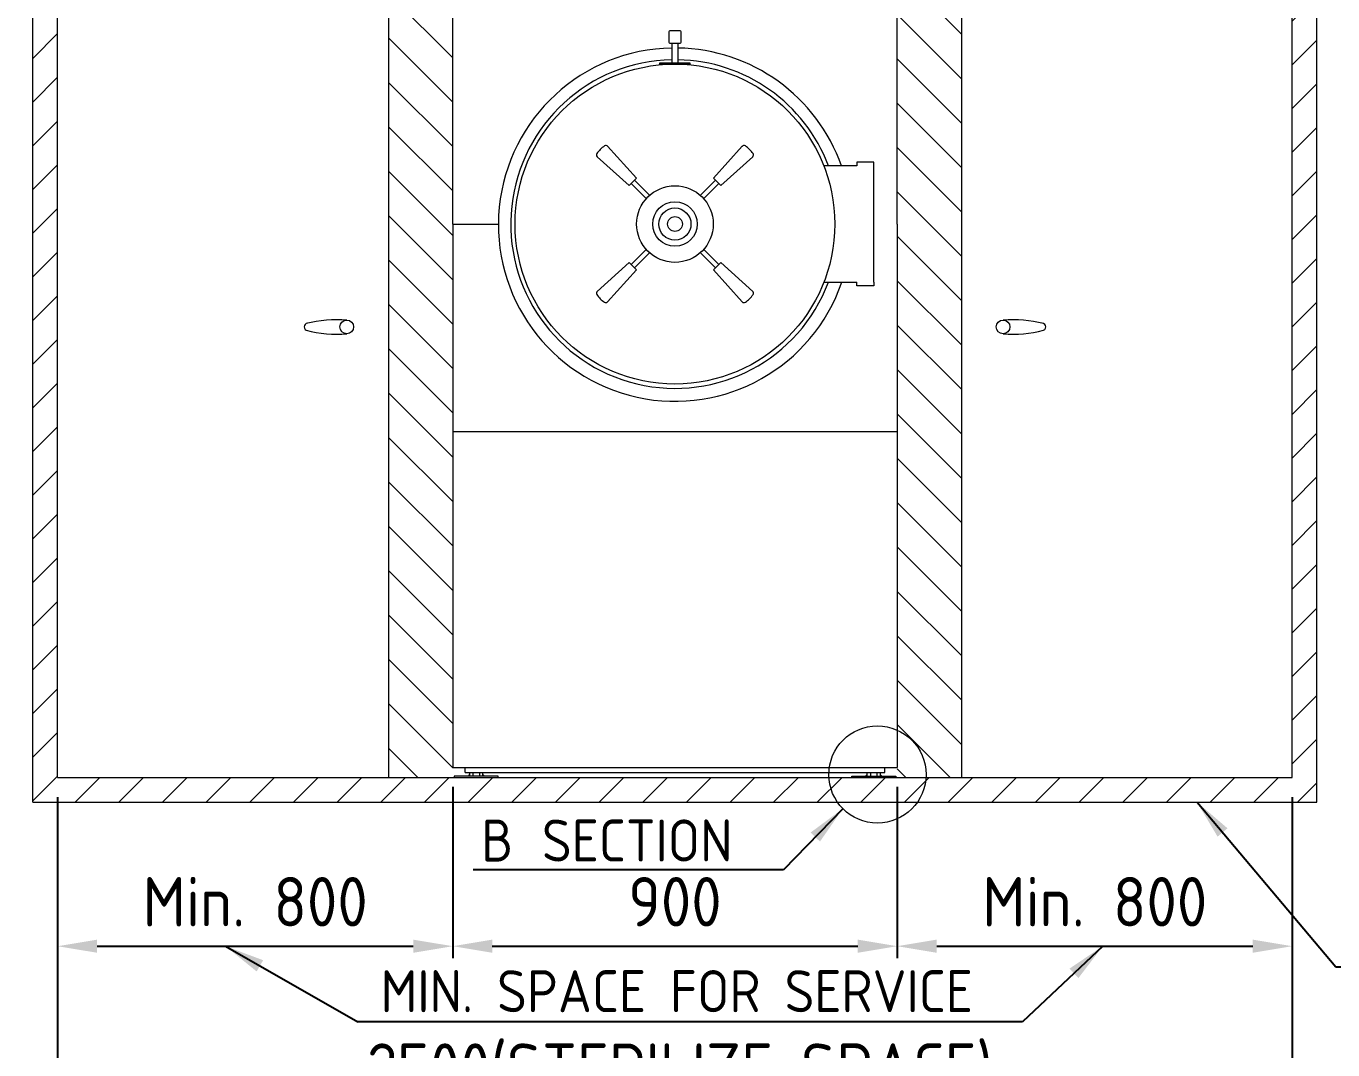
# Model space of a CAD drawing. Header units: millimetres. Extents: x 0 to 80449, y -23917 to 9476.
# Drawn here: x 8565 to 11211, y 2074 to 4145 of the extents above; entities that cross this region are included whole.
import ezdxf

# ---------------------------------------------------------------- set-up
doc = ezdxf.new("R2010")
doc.units = ezdxf.units.MM
doc.linetypes.add('CENTER2', pattern=[28.575, 19.05, -3.175, 3.175, -3.175])
doc.linetypes.add('HIDDEN', pattern=[9.525, 6.35, -3.175])
doc.layers.get('0').update_dxf_attribs({"lineweight": 15})
for name, color, linetype, lineweight in [('D', 3, 'Continuous', 13), ('H', 2, 'HIDDEN', 15), ('S', 4, 'Continuous', 15)]:
    doc.layers.add(name, color=color, linetype=linetype, lineweight=lineweight)
doc.styles.get("Standard").update_dxf_attribs({"font": 'KAIU.TTF'})
doc.styles.add('STU25', font='isocp2.shx')
doc.dimstyles.new('STU25', dxfattribs={"dimscale": 40, "dimtxt": 2.5, "dimasz": 2, "dimexe": 0.6, "dimexo": 1, "dimgap": 1, "dimtad": 1, "dimdsep": 46, "dimtxsty": 'STU25', "dimcen": 2, "dimazin": 2, "dimtfac": 1, "dimtmove": 0, "dimatfit": 3, "dimfxl": 0, "dimtolj": 1, "dimtzin": 0, "dimarcsym": 0})
doc.dimstyles.new('STU25$7', dxfattribs={"dimscale": 40, "dimtxt": 2.5, "dimasz": 2, "dimexe": 1.25, "dimexo": 0.625, "dimgap": 1, "dimtad": 1, "dimdec": 4, "dimdsep": 46, "dimtxsty": 'STU25', "dimcen": 2.5, "dimazin": 2, "dimtfac": 1, "dimtdec": 4, "dimtmove": 0, "dimatfit": 3, "dimfxl": 0, "dimtolj": 1, "dimtzin": 0, "dimarcsym": 0})

# ---------------------------------------------------------------- blocks, each defined once
blk = doc.blocks.new('*D10')
at = {"layer": 'D', "color": 0, "lineweight": -2}
for p, q in [((10328.8, 2606), (10328.8, 2259.6)), ((11128.8, 2585), (11128.8, 2259.6)), ((10408.8, 2283.6), (11048.8, 2283.6))]:
    blk.add_line(p, q, dxfattribs=at)
at = {"layer": 'D', "color": 0}
for points in [[(10408.8, 2296.9), (10408.8, 2270.3), (10328.8, 2283.6)], [(11048.8, 2296.9), (11048.8, 2270.3), (11128.8, 2283.6)]]:
    blk.add_solid(points, dxfattribs=at)
at = {"layer": 'Defpoints', "color": 0}
for p in [(10328.8, 2646), (11128.8, 2625), (11128.8, 2283.6)]:
    blk.add_point(p, dxfattribs=at)
at = {"layer": 'D', "color": 0, "insert": (10728.8, 2373.6), "char_height": 100, "attachment_point": 5, "style": 'STU25'}
blk.add_mtext('\\A1;Min. 800', dxfattribs=at)
blk = doc.blocks.new('*D11')
at = {"layer": 'D', "color": 0, "lineweight": -2}
for p, q in [((9428.8, 2606), (9428.8, 2259.6)), ((8628.8, 2585), (8628.8, 2259.6)), ((8708.8, 2283.6), (9348.8, 2283.6))]:
    blk.add_line(p, q, dxfattribs=at)
at = {"layer": 'D', "color": 0}
for points in [[(8708.8, 2296.9), (8708.8, 2270.3), (8628.8, 2283.6)], [(9348.8, 2296.9), (9348.8, 2270.3), (9428.8, 2283.6)]]:
    blk.add_solid(points, dxfattribs=at)
at = {"layer": 'Defpoints', "color": 0}
for p in [(8628.8, 2625), (9428.8, 2646), (9428.8, 2283.6)]:
    blk.add_point(p, dxfattribs=at)
at = {"layer": 'D', "color": 0, "insert": (9028.8, 2373.6), "char_height": 100, "attachment_point": 5, "style": 'STU25'}
blk.add_mtext('\\A1;Min. 800', dxfattribs=at)
blk = doc.blocks.new('*D12')
at = {"layer": 'D', "color": 0, "lineweight": -2}
for p, q in [((9428.8, 2606), (9428.8, 2259.6)), ((10328.8, 2606), (10328.8, 2259.6)), ((9508.8, 2283.6), (10248.8, 2283.6))]:
    blk.add_line(p, q, dxfattribs=at)
at = {"layer": 'D', "color": 0}
for points in [[(9508.8, 2296.9), (9508.8, 2270.3), (9428.8, 2283.6)], [(10248.8, 2296.9), (10248.8, 2270.3), (10328.8, 2283.6)]]:
    blk.add_solid(points, dxfattribs=at)
at = {"layer": 'Defpoints', "color": 0}
for p in [(9428.8, 2646), (10328.8, 2646), (10328.8, 2283.6)]:
    blk.add_point(p, dxfattribs=at)
at = {"layer": 'D', "color": 0, "insert": (9878.8, 2373.6), "char_height": 100, "attachment_point": 5, "style": 'STU25'}
blk.add_mtext('\\A1;900', dxfattribs=at)
blk = doc.blocks.new('*D21')
at = {"layer": 'D', "color": 0, "lineweight": -2}
for p, q in [((7816.2, 4701), (8488.6, 4701)), ((8464.6, 4621), (8464.6, 2781)), ((7066.2, 2701), (8488.6, 2701))]:
    blk.add_line(p, q, dxfattribs=at)
at = {"layer": 'D', "color": 0}
for points in [[(8451.3, 4621), (8477.9, 4621), (8464.6, 4701)], [(8451.3, 2781), (8477.9, 2781), (8464.6, 2701)]]:
    blk.add_solid(points, dxfattribs=at)
at = {"layer": 'Defpoints', "color": 0}
for p in [(7776.2, 4701), (7026.2, 2701), (8464.6, 2701)]:
    blk.add_point(p, dxfattribs=at)
at = {"layer": 'D', "color": 0, "insert": (8318.7, 2951.6), "char_height": 100, "attachment_point": 1, "rotation": 90, "style": 'STU25'}
blk.add_mtext('\\A1;{\\Fisocp2.shx;FINISHED WALL \\f新細明體|b0|i0|c136|p16;＞\\Fisocp2.shx;2000mm}', dxfattribs=at)
blk = doc.blocks.new('*D23')
at = {"layer": 'D', "color": 0, "lineweight": -2}
for p, q in [((8628.8, 2585), (8628.8, 1913)), ((11128.8, 2585), (11128.8, 1913)), ((11048.8, 1937), (8708.8, 1937))]:
    blk.add_line(p, q, dxfattribs=at)
at = {"layer": 'D', "color": 0}
for points in [[(8708.8, 1950.3), (8708.8, 1923.6), (8628.8, 1937)], [(11048.8, 1950.3), (11048.8, 1923.6), (11128.8, 1937)]]:
    blk.add_solid(points, dxfattribs=at)
at = {"layer": 'Defpoints', "color": 0}
for p in [(8628.8, 2625), (11128.8, 2625), (8628.8, 1937)]:
    blk.add_point(p, dxfattribs=at)
at = {"layer": 'D', "color": 0, "insert": (9889, 2032), "char_height": 100, "attachment_point": 5, "style": 'STU25'}
blk.add_mtext('\\A1;{\\Fisocp2.shx;2500(STERILIZE SPACE)}', dxfattribs=at)

msp = doc.modelspace()

# ---------------------------------------------------------------- hatches: boundary and pattern name
at = {"layer": 'D'}
h = msp.add_hatch(dxfattribs=at)
h.set_pattern_fill('ANSI31', color=256, scale=20, angle=90, style=0)
h.set_pattern_definition([(135, (-17162.68, -4440.126), (-44.90128, -44.90128), [])])
h.paths.add_polyline_path([(10458.786, 4411.891), (11128.786, 4411.891), (11128.786, 5324.956), (8628.786, 5324.956), (8628.786, 4411.891), (9298.786, 4411.891), (9298.786, 2624.956), (9428.786, 2624.956), (9428.786, 4424.956), (10328.786, 4424.956), (10328.786, 2624.956), (10458.786, 2624.956)])
at = {"layer": 'H', "ltscale": 5}
h = msp.add_hatch(dxfattribs=at)
h.set_pattern_fill('ANSI31', color=256, scale=500, style=0)
h.set_pattern_definition([(45, (226878.36, 23240.886), (-44.194174, 44.194174), [])])
h.paths.add_polyline_path([(11178.786, 2574.956), (11178.786, 5324.956), (11128.786, 5324.956), (11128.786, 2624.956), (8628.786, 2624.956), (8628.786, 5324.956), (8578.786, 5324.956), (8578.786, 2574.956)])
h.paths.add_polyline_path([(11178.786, 5324.956), (11128.786, 5324.956)], flags=16)
h.paths.add_polyline_path([(8578.786, 5324.956), (8628.786, 5324.956)], flags=16)

# ---------------------------------------------------------------- linework, layer by layer
for p, q in [((9428.786, 3744.956), (9428.786, 4424.956)), ((10328.786, 3744.956), (10328.786, 4424.956)), ((9298.786, 4411.891), (9298.786, 2624.956)), ((10458.786, 4411.891), (10458.786, 2624.956)), ((9866.286, 4134.156), (9866.286, 4113.156)), ((9889.286, 4136.156), (9868.286, 4136.156)), ((9891.286, 4113.156), (9891.286, 4134.156)), ((9868.286, 4111.156), (9872.786, 4111.156)), ((9872.786, 4111.156), (9872.786, 4070.656)), ((9872.786, 4111.156), (9884.786, 4111.156)), ((9884.786, 4111.156), (9884.786, 4070.656)), ((9884.786, 4111.156), (9889.286, 4111.156)), ((9909.786, 4070.656), (9847.786, 4070.656)), ((9847.786, 4070.656), (9847.786, 4068.656)), ((9847.786, 4068.656), (9909.786, 4068.656)), ((9909.786, 4068.656), (9909.786, 4070.656)), ((10281.823, 3869.956), (10246.823, 3869.956)), ((10246.823, 3869.956), (10246.823, 3862.456)), ((10281.823, 3862.456), (10281.823, 3869.956)), ((10246.823, 3862.456), (10180.872, 3862.456)), ((10281.823, 3627.456), (10281.823, 3862.456)), ((9428.786, 3744.956), (9428.786, 3324.956)), ((9428.786, 3744.956), (9521.288, 3744.956)), ((9428.786, 3744.956), (9521.288, 3744.956)), ((10328.786, 3744.956), (10328.786, 3324.956)), ((10181.807, 3627.456), (10246.823, 3627.456)), ((10246.823, 3619.956), (10246.823, 3627.456)), ((10281.823, 3627.456), (10281.823, 3619.956)), ((10281.823, 3619.956), (10246.823, 3619.956)), ((9428.786, 3324.956), (10328.786, 3324.956)), ((9428.786, 3324.956), (9428.786, 2644.956)), ((9428.786, 3324.956), (10328.786, 3324.956)), ((10328.786, 3324.956), (10328.786, 2644.956)), ((9428.786, 2644.956), (10328.786, 2644.956)), ((9453.786, 2634.956), (9453.786, 2644.956)), ((9453.786, 2634.956), (10303.786, 2634.956)), ((10303.786, 2634.956), (10303.786, 2644.956))]:
    msp.add_line(p, q)
at = {"linetype": 'Continuous'}
for p, q in [((9742.465, 3902.49), (9800.801, 3837.79)), ((10015.108, 3902.49), (9956.771, 3837.79)), ((9785.952, 3822.941), (9721.252, 3881.277)), ((9971.621, 3822.941), (10036.321, 3881.277)), ((9800.801, 3837.79), (9785.952, 3822.941)), ((9956.771, 3837.79), (9971.621, 3822.941)), ((9790.018, 3827.007), (9820.591, 3796.433)), ((9827.309, 3803.151), (9796.736, 3833.724)), ((9930.264, 3803.151), (9960.837, 3833.724)), ((9967.555, 3827.007), (9936.981, 3796.433)), ((9820.591, 3693.479), (9790.018, 3662.905)), ((9796.736, 3656.188), (9827.309, 3686.761)), ((9960.837, 3656.188), (9930.264, 3686.761)), ((9936.981, 3693.479), (9967.555, 3662.905)), ((9721.252, 3608.635), (9785.952, 3666.971)), ((9800.801, 3652.122), (9742.465, 3587.421)), ((9785.952, 3666.971), (9800.801, 3652.122)), ((9971.621, 3666.971), (9956.771, 3652.122)), ((9956.771, 3652.122), (10015.108, 3587.421)), ((10036.321, 3608.635), (9971.621, 3666.971)), ((9520.827, 2627.956), (9431.827, 2627.956)), ((9431.827, 2627.956), (9431.827, 2624.956)), ((9431.827, 2624.956), (9520.827, 2624.956)), ((9463.048, 2634.956), (9463.048, 2627.956)), ((9469.688, 2634.956), (9469.688, 2627.956)), ((9482.967, 2634.956), (9482.967, 2627.956)), ((9489.606, 2627.956), (9489.606, 2634.956)), ((9520.827, 2624.956), (9520.827, 2627.956)), ((10236.746, 2624.956), (10236.746, 2627.956)), ((10236.746, 2627.956), (10325.746, 2627.956)), ((10325.746, 2624.956), (10236.746, 2624.956)), ((10267.967, 2627.956), (10267.967, 2634.956)), ((10274.606, 2634.956), (10274.606, 2627.956)), ((10287.885, 2634.956), (10287.885, 2627.956)), ((10294.525, 2634.956), (10294.525, 2627.956)), ((10325.746, 2627.956), (10325.746, 2624.956))]:
    msp.add_line(p, q, dxfattribs=at)
at = {"linetype": 'CENTER2'}
for p, q in [((9463.048, 2631.237), (9459.767, 2627.956)), ((9489.606, 2631.237), (9492.887, 2627.956)), ((10267.967, 2631.237), (10264.686, 2627.956)), ((10294.525, 2631.237), (10297.805, 2627.956))]:
    msp.add_line(p, q, dxfattribs=at)
for centre, radius in [((9878.786, 3744.956), 323.7), ((9878.786, 3744.956), 77.55), ((9878.786, 3744.956), 45), ((9878.786, 3744.956), 32.5), ((9878.786, 3744.956), 15), ((9214.379, 3536.789), 13.838), ((10543.194, 3536.789), 13.838)]:
    msp.add_circle(centre, radius)
for centre, radius, start, end in [((9868.286, 4134.156), 2, 90, 180), ((9889.286, 4134.156), 2, 0, 90), ((9868.286, 4113.156), 2, 180, 270), ((9889.286, 4113.156), 2, 270, 0), ((9878.786, 3743.756), 357.5, 90.961653, 341.015359), ((9878.786, 3744.956), 332.5, 91.033965, 339.305597), ((9878.786, 3743.756), 357.5, 19.391911, 89.038347), ((9878.786, 3744.956), 332.5, 20.694403, 88.966035), ((9194.749, 3298.906), 252.485, 85.540935, 104.343446), ((10562.824, 3298.906), 252.485, 75.656554, 94.459065), ((9135.362, 3536.789), 7.438, 92.871294, 267.128706), ((9194.749, 3774.672), 252.485, 255.656554, 274.459065), ((10562.824, 3774.672), 252.485, 265.540935, 284.343446), ((10622.211, 3536.789), 7.438, 272.871294, 87.128706)]:
    msp.add_arc(centre, radius, start, end)
at = {"linetype": 'Continuous'}
for centre, radius, start, end in [((9767.053, 3856.689), 55.773, 123.647115, 146.352885), ((9738.925, 3898.95), 5.007, 39.078128, 123.647115), ((10018.648, 3898.95), 5.007, 56.352885, 140.921872), ((9990.52, 3856.689), 55.773, 33.647115, 56.352885), ((9724.792, 3884.817), 5.007, 146.352885, 225), ((10032.781, 3884.817), 5.007, 315, 33.647115), ((9724.792, 3605.094), 5.007, 129.078128, 213.647115), ((9767.053, 3633.222), 55.773, 213.647115, 236.352885), ((9990.52, 3633.222), 55.773, 303.647115, 326.352885), ((10032.781, 3605.094), 5.007, 326.352885, 50.921872), ((9738.925, 3590.962), 5.007, 236.352885, 315), ((10018.648, 3590.962), 5.007, 225, 303.647115)]:
    msp.add_arc(centre, radius, start, end, dxfattribs=at)
at = {"layer": 'D'}
msp.add_circle((10288.785, 2631.072), 98.378, dxfattribs=at)
at = {"layer": 'S', "linetype": 'Continuous'}
for p, q in [((8578.786, 2574.956), (8578.786, 5324.956)), ((8628.786, 2624.956), (8628.786, 5324.956)), ((11128.786, 2624.956), (11128.786, 5324.956)), ((11178.786, 2574.956), (11178.786, 5324.956)), ((8628.786, 2624.956), (11128.786, 2624.956)), ((8578.786, 2574.956), (11178.786, 2574.956))]:
    msp.add_line(p, q, dxfattribs=at)

# ---------------------------------------------------------------- texts
at = {"layer": 'D', "color": 11, "char_height": 85, "attachment_point": 1}
for s, insert in [('{\\Fisocp2.shx;\\C3;B\\f標楷體|b0|i0|c136|p65; \\Fisocp2.shx;SECTION}', (9486.545, 2539.964)), ('{\\Fisocp2.shx;\\C3;MIN. SPACE FOR SERVICE}', (9282.739, 2235.076))]:
    msp.add_mtext(s, dxfattribs=dict(at, insert=insert))

# ---------------------------------------------------------------- dimensions: what is measured, and where the dimension line sits
at = {"layer": 'D'}
dim = msp.add_linear_dim(base=(8464.61, 2700.952), p1=(7776.236, 4700.952), p2=(7026.236, 2700.952), angle=90, text='{\\Fisocp2.shx;FINISHED WALL \\f新細明體|b0|i0|c136|p16;＞\\Fisocp2.shx;<>mm}', dimstyle='STU25', override={"dimdec": 0}, dxfattribs=at)
dim.commit()
dim.dimension.update_dxf_attribs({"geometry": '*D21', "text_midpoint": (8464.61, 3712.868), "dimtype": 160})
dim = msp.add_linear_dim(base=(9428.786, 2283.595), p1=(8628.786, 2624.956), p2=(9428.786, 2645.956), text='Min. <>', dimstyle='STU25', dxfattribs=at)
dim.commit()
dim.dimension.update_dxf_attribs({"geometry": '*D11', "text_midpoint": (9028.786, 2373.595)})
for base, p1, p2, text, picture, middle in [((8628.786, 1936.961), (11128.786, 2624.956), (8628.786, 2624.956), '{\\Fisocp2.shx;<>(STERILIZE SPACE)}', '*D23', (9889.014, 1936.961)), ((11128.786, 2283.595), (10328.786, 2645.956), (11128.786, 2624.956), 'Min. <>', '*D10', (10728.786, 2283.595))]:
    dim = msp.add_linear_dim(base=base, p1=p1, p2=p2, text=text, dimstyle='STU25', dxfattribs=at)
    dim.commit()
    dim.dimension.update_dxf_attribs({"geometry": picture, "text_midpoint": middle, "dimtype": 160})
dim = msp.add_linear_dim(base=(10328.786, 2283.595), p1=(9428.786, 2645.956), p2=(10328.786, 2645.956), dimstyle='STU25', dxfattribs=at)
dim.commit()
dim.dimension.update_dxf_attribs({"geometry": '*D12', "text_midpoint": (9878.786, 2283.595), "dimtype": 160})

# ---------------------------------------------------------------- leaders
for points in [[(10936.093, 2574.956), (11216.873, 2241.604), (12814.94, 2241.604)], [(10218.715, 2561.894), (10098.337, 2437.809), (9470.303, 2437.809)], [(8968.874, 2283.595), (9236.636, 2130.364)], [(10744.921, 2283.595), (10582.74, 2130.364), (9236.636, 2130.364)]]:
    msp.add_leader(points, dimstyle='STU25$7', override={"dimgap": 1, "dimtad": 0}, dxfattribs=at)

doc.saveas('drawing.dxf')
